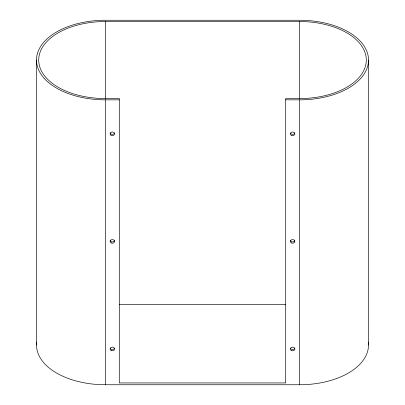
<?xml version="1.0" encoding="UTF-8"?>
<svg xmlns="http://www.w3.org/2000/svg" width="405" height="405" viewBox="0 0 405 405"><rect width="100%" height="100%" fill="white"/><g stroke="black" fill="none" stroke-linecap="round" stroke-linejoin="round"><path stroke-width="0.61" d="M105.432 98.562A66.714 38.515 0 0 1 38.703 60.046A66.714 38.515 0 0 1 105.432 21.531L299.568 21.531A66.714 38.515 0 0 1 366.297 60.046A66.714 38.515 0 0 1 299.568 98.562M105.432 98.562L119.293 98.562L119.293 382.938L285.707 382.938L285.707 98.562L299.568 98.562M36.49 344.954L36.49 60.046A68.931 39.796 0 0 0 105.427 99.843L119.293 99.843M285.707 99.843L299.573 99.843A68.931 39.796 0 0 0 368.515 60.046L368.509 344.954M119.343 304.631L285.657 304.631M36.658 342.179A68.931 39.796 0 0 0 105.427 384.75L299.573 384.75A68.931 39.796 0 0 0 368.342 342.179M299.568 21.531L299.568 98.623M299.573 99.843L299.573 384.75M105.432 21.531L105.432 98.623M105.427 99.843L105.427 384.75M36.485 60.046A68.931 39.796 0 0 1 105.427 20.25L299.573 20.25A68.931 39.796 0 0 1 368.515 60.046M114.504 348.153A2.217 1.812 0 0 1 112.362 349.495A2.217 1.812 0 0 1 110.216 348.153M114.504 240.575A2.217 1.812 0 0 1 112.362 241.922A2.217 1.812 0 0 1 110.216 240.575M114.504 133.002A2.217 1.812 0 0 1 112.362 134.344A2.217 1.812 0 0 1 110.216 133.002M294.784 348.153A2.217 1.812 0 0 1 292.638 349.495A2.217 1.812 0 0 1 290.496 348.153M294.784 240.575A2.217 1.812 0 0 1 292.638 241.922A2.217 1.812 0 0 1 290.496 240.575M294.81 132.901A2.217 1.812 0 0 1 292.764 134.339A2.217 1.812 0 0 1 290.532 133.098M291.16 135.164A2.217 1.812 0 0 0 294.81 134.182A2.217 1.812 0 0 0 291.949 132.091A2.217 1.812 0 0 0 291.16 135.164M110.793 135.093A2.217 1.812 0 0 0 114.504 134.283A2.217 1.812 0 0 0 111.785 132.06A2.217 1.812 0 0 0 110.793 135.093M111.253 242.959A2.217 1.812 0 0 0 114.58 241.39A2.217 1.812 0 0 0 111.253 239.821A2.217 1.812 0 0 0 111.253 242.959M291.529 242.959A2.217 1.812 0 0 0 294.86 241.39A2.217 1.812 0 0 0 291.529 239.821A2.217 1.812 0 0 0 291.529 242.959M111.253 350.538A2.217 1.812 0 0 0 114.58 348.968A2.217 1.812 0 0 0 111.253 347.399A2.217 1.812 0 0 0 111.253 350.538M291.068 350.249A2.217 1.812 0 0 0 294.784 349.434A2.217 1.812 0 0 0 292.066 347.217A2.217 1.812 0 0 0 291.068 350.249"/></g></svg>
